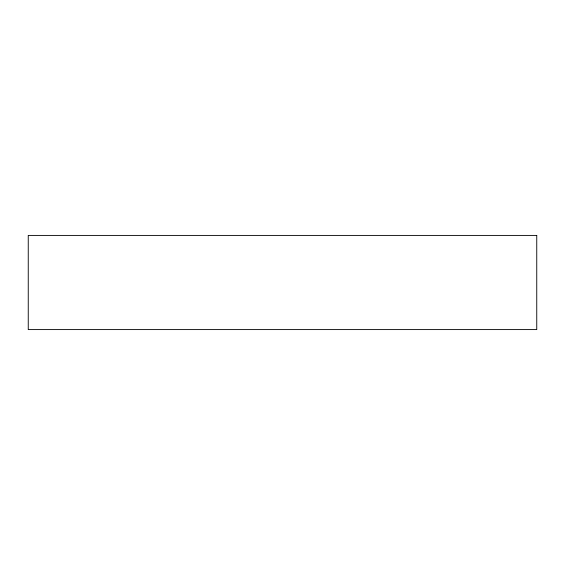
<?xml version="1.0" encoding="UTF-8"?>
<svg xmlns="http://www.w3.org/2000/svg" width="565" height="565" viewBox="0 0 565 565"><rect width="100%" height="100%" fill="white"/><g stroke="black" fill="none" stroke-linecap="round" stroke-linejoin="round"><path stroke-width="0.85" d="M536.75 235.414L28.25 235.414L28.25 329.586L536.75 329.586L536.75 235.414"/></g></svg>
